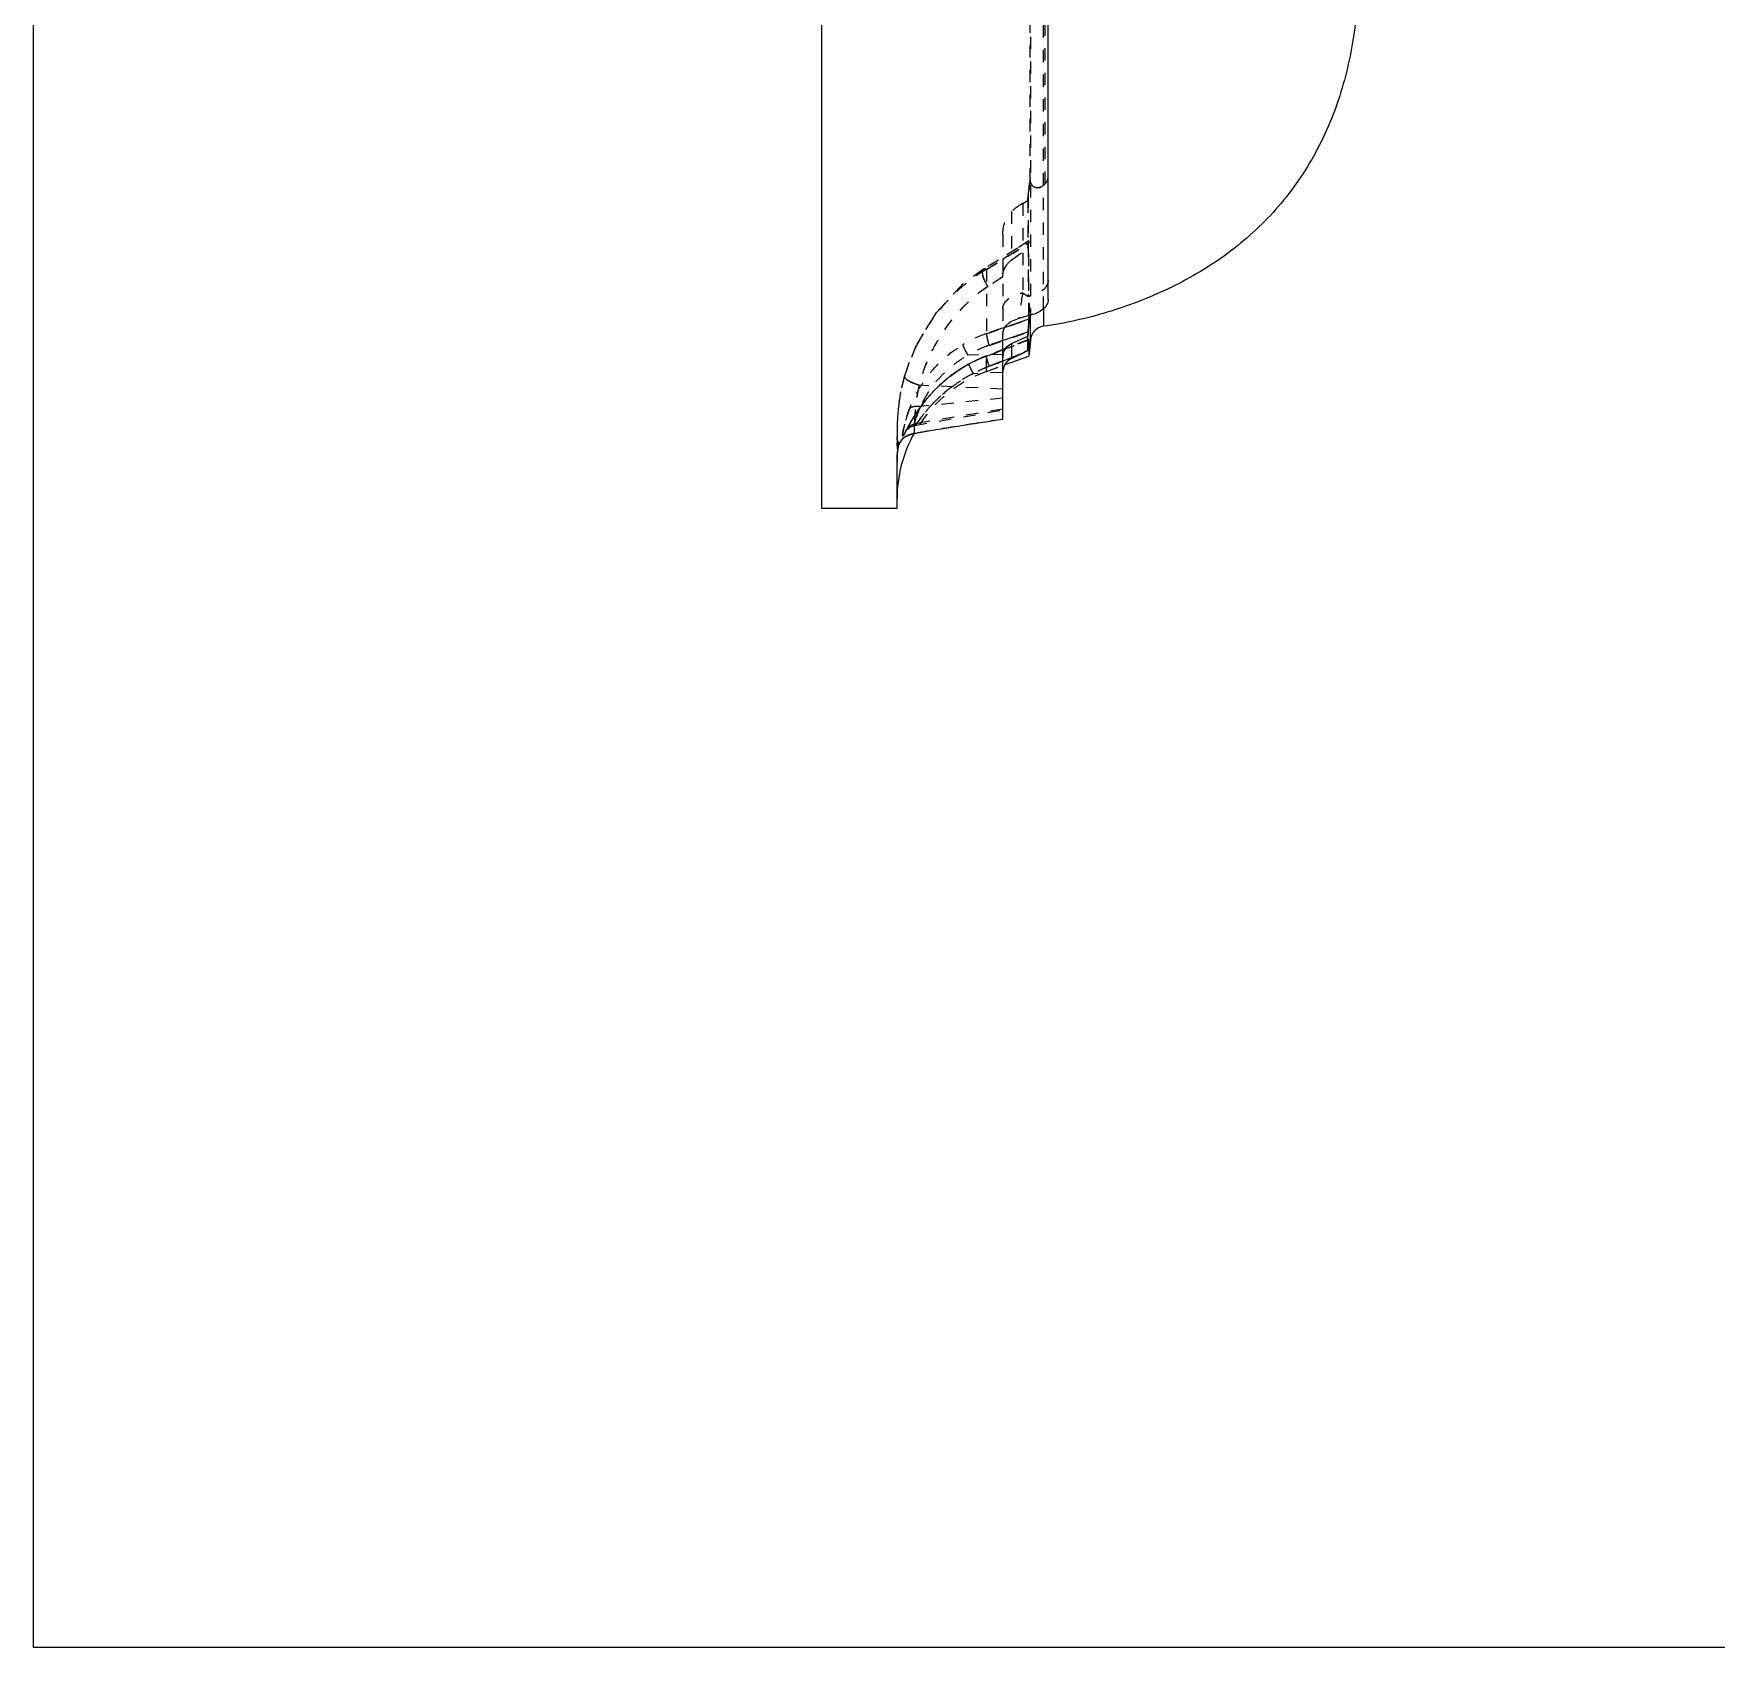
# Model space of a CAD drawing. Header units: millimetres. Extents: x 1540 to 3369, y -3458 to 1222.
# Drawn here: x 2077.8 to 2300.4, y -2114.4 to -1900.9 of the extents above; entities that cross this region are included whole.
import ezdxf

# ---------------------------------------------------------------- set-up
doc = ezdxf.new("R2010")
doc.units = ezdxf.units.MM
doc.header["$LTSCALE"] = 16.335
doc.linetypes.add('HIDDEN', pattern=[0.2, 0.1, -0.1])
doc.layers.get('0').update_dxf_attribs({"linetype": 'CONTINUOUS'})
doc.layers.add('DEFAULT_2', color=8, linetype='HIDDEN')

msp = doc.modelspace()

# ---------------------------------------------------------------- linework, layer by layer
at = {"color": 7, "linetype": 'Continuous'}
for p, q in [((2182.014, -1696.648), (2182.014, -1963.646)), ((2212.014, -1936.063), (2212.014, -1725.905)), ((2207.708, -1939.244), (2206.263, -1939.736)), ((2208.292, -1939.044), (2207.708, -1939.244)), ((2209.473, -1938.641), (2208.292, -1939.044)), ((2209.473, -1938.18), (2209.473, -1938.641)), ((2209.659, -1941.394), (2209.659, -1938.13)), ((2211.378, -1937.296), (2211.378, -1939.587)), ((2206.014, -1951.875), (2206.014, -1940.486)), ((2206.318, -1941.379), (2206.014, -1941.483)), ((2209.361, -1940.341), (2206.318, -1941.379)), ((2207.168, -1941.87), (2209.315, -1940.901)), ((2209.361, -1940.341), (2209.315, -1940.901)), ((2209.315, -1942.794), (2209.315, -1940.901)), ((2209.47, -1941.342), (2209.473, -1941.373)), ((2209.473, -1941.373), (2209.473, -1943.52)), ((2209.659, -1941.394), (2209.534, -1942.813)), ((2206.342, -1944.66), (2209.473, -1943.52)), ((2207.168, -1941.87), (2207.168, -1943.837)), ((2207.168, -1943.837), (2208.147, -1943.361)), ((2192.014, -1963.648), (2192.014, -1957.457)), ((2182.014, -1963.648), (2192.014, -1963.648))]:
    msp.add_line(p, q, dxfattribs=at)
msp.add_lwpolyline([(2077.772, -1567.842), (2740.888, -1567.842), (2740.888, -2114.391), (2077.772, -2114.391)], close=True)
for centre, radius, start, end in [((2221.419, -1983.214), 46.594, 104.56004, 106.57719), ((2211.651, -1941.569), 2, 97.84445, 175), ((2210.014, -1962.479), 18, 151.05662, 180), ((2194.003, -1955.814), 1.839, 142.05717, 151.87344), ((2194.182, -1955.896), 2.036, 157.52982, 160.32106), ((2194.067, -1955.848), 1.912, 151.89098, 157.53807)]:
    msp.add_arc(centre, radius, start, end, dxfattribs=at)
for points, knots in [([(2253.104, -1892.589), (2253.068, -1895.464), (2252.648, -1901.224), (2250.688, -1909.686), (2247.154, -1917.654), (2242.025, -1924.716), (2235.493, -1930.486), (2227.978, -1934.848), (2219.877, -1937.935), (2214.23, -1939.196), (2211.378, -1939.588)], [0, 0, 0, 0, 0.1247289, 0.2496043, 0.3749474, 0.5002566, 0.6252006, 0.7501912, 0.8751226, 1, 1, 1, 1]), ([(2212.014, -1936.063), (2212.014, -1936.283), (2211.887, -1936.757), (2211.382, -1937.35), (2210.63, -1937.822), (2210.031, -1938.032), (2209.706, -1938.117)], [0, 0, 0, 0, 0.2003034, 0.4268654, 0.6938365, 1, 1, 1, 1]), ([(2208.126, -1938.557), (2207.824, -1938.647), (2207.274, -1938.861), (2206.588, -1939.315), (2206.131, -1939.86), (2206.014, -1940.289), (2206.014, -1940.486)], [0, 0, 0, 0, 0.310867, 0.5797851, 0.8052039, 1, 1, 1, 1]), ([(2209.46, -1938.975), (2209.454, -1939.068), (2209.426, -1939.524), (2209.391, -1939.979), (2209.361, -1940.341)], [0, 0, 0, 0, 0.2044431, 1, 1, 1, 1]), ([(2209.473, -1938.641), (2209.473, -1938.661), (2209.471, -1938.772), (2209.465, -1938.883), (2209.46, -1938.975)], [0, 0, 0, 0, 0.1745417, 1, 1, 1, 1]), ([(2209.315, -1942.794), (2209.332, -1942.61), (2209.357, -1942.344), (2209.39, -1942.008), (2209.411, -1941.795), (2209.431, -1941.62), (2209.445, -1941.485), (2209.46, -1941.4), (2209.463, -1941.356), (2209.469, -1941.345)], [0, 0, 0, 0, 0.3804089, 0.5488883, 0.6966881, 0.8193871, 0.9129015, 0.973978, 1, 1, 1, 1]), ([(2206.061, -1943.296), (2206.124, -1942.993), (2206.382, -1942.405), (2206.886, -1941.997), (2207.168, -1941.87)], [0, 0, 0, 0, 0.500531, 1, 1, 1, 1]), ([(2206.553, -1944.29), (2206.378, -1944.476), (2206.097, -1944.914), (2206.014, -1945.427), (2206.014, -1945.678)], [0, 0, 0, 0, 0.5042349, 1, 1, 1, 1]), ([(2194.26, -1953.767), (2196.193, -1953.415), (2200.109, -1952.767), (2204.032, -1952.17), (2206.014, -1951.875)], [0, 0, 0, 0, 0.495083, 1, 1, 1, 1]), ([(2192.798, -1954.423), (2192.774, -1954.444), (2192.686, -1954.525), (2192.606, -1954.614), (2192.552, -1954.683)], [0, 0, 0, 0, 0.2648587, 1, 1, 1, 1]), ([(2194.26, -1953.767), (2194.093, -1953.797), (2193.571, -1953.926), (2193.073, -1954.178), (2192.798, -1954.423)], [0, 0, 0, 0, 0.3163359, 1, 1, 1, 1]), ([(2192.135, -1955.755), (2192.115, -1955.902), (2192.045, -1956.467), (2192.014, -1957.037), (2192.014, -1957.457)], [0, 0, 0, 0, 0.2621426, 1, 1, 1, 1])]:
    msp.add_open_spline(points, degree=3, knots=knots, dxfattribs=at)
for points in [[(2209.315, -1942.794), (2208.926, -1942.983), (2208.537, -1943.172), (2208.147, -1943.361)], [(2207.168, -1943.837), (2206.939, -1943.948), (2206.727, -1944.104), (2206.553, -1944.29)], [(2192.186, -1955.479), (2192.165, -1955.57), (2192.148, -1955.662), (2192.135, -1955.755)], [(2192.265, -1955.21), (2192.233, -1955.298), (2192.207, -1955.388), (2192.186, -1955.479)]]:
    msp.add_open_spline(points, degree=3, dxfattribs=at)
at = {"layer": 'DEFAULT_2', "color": 8, "linetype": 'HIDDEN'}
for p, q in [((2211.607, -1920.753), (2211.604, -1678.233)), ((2209.607, -1680.231), (2209.608, -1920.159)), ((2209.659, -1698.735), (2209.659, -1938.13)), ((2211.378, -1937.296), (2211.378, -1700.9)), ((2209.616, -1920.014), (2209.607, -1920.159)), ((2208.645, -1923.322), (2209.315, -1922.928)), ((2208.645, -1923.322), (2208.645, -1935.159)), ((2209.315, -1922.928), (2209.382, -1922.285)), ((2209.382, -1922.285), (2209.315, -1922.928)), ((2209.315, -1922.928), (2209.315, -1929.264)), ((2209.382, -1922.285), (2209.382, -1935.634)), ((2207.168, -1924.413), (2207.168, -1930.806)), ((2206.014, -1927.427), (2206.014, -1940.486)), ((2207.956, -1929.253), (2205.401, -1930.826)), ((2206.689, -1930.296), (2206.014, -1930.714)), ((2206.805, -1930.224), (2206.689, -1930.296)), ((2209.45, -1928.292), (2207.92, -1929.257)), ((2209.39, -1928.607), (2209.042, -1928.827)), ((2209.473, -1928.555), (2209.39, -1928.607)), ((2209.473, -1938.18), (2209.473, -1928.572)), ((2203.452, -1932.026), (2200.563, -1934.152)), ((2205.437, -1930.821), (2203.453, -1932.042)), ((2203.857, -1932.043), (2203.857, -1940.557)), ((2200.573, -1934.16), (2197.167, -1937.82)), ((2208.645, -1935.148), (2209.382, -1935.634)), ((2208.645, -1935.159), (2209.382, -1935.645)), ((2197.188, -1937.777), (2194.479, -1942.25)), ((2203.857, -1940.565), (2209.473, -1938.649)), ((2209.47, -1941.343), (2203.824, -1943.513)), ((2205.811, -1939.891), (2203.857, -1940.557)), ((2204.194, -1942.111), (2209.361, -1940.349)), ((2206.014, -1941.483), (2204.194, -1942.103)), ((2206.014, -1939.822), (2205.811, -1939.891)), ((2206.263, -1939.736), (2206.014, -1939.822)), ((2208.86, -1941.609), (2209.473, -1941.373)), ((2209.315, -1940.908), (2209.361, -1940.349)), ((2194.505, -1942.181), (2192.989, -1946.154)), ((2206.061, -1943.304), (2201.389, -1943.414)), ((2203.857, -1943.534), (2203.824, -1943.518)), ((2203.857, -1943.529), (2206.014, -1942.702)), ((2203.857, -1945.564), (2203.857, -1943.534)), ((2208.105, -1943.382), (2206.894, -1943.847)), ((2208.156, -1943.362), (2207.168, -1943.842)), ((2208.156, -1943.362), (2208.105, -1943.382)), ((2208.156, -1943.362), (2208.737, -1943.08)), ((2208.737, -1943.08), (2209.159, -1942.875)), ((2209.159, -1942.875), (2209.315, -1942.799)), ((2209.534, -1942.813), (2209.473, -1943.52)), ((2201.503, -1944.617), (2201.483, -1944.602)), ((2206.014, -1945.682), (2202.1, -1945.857)), ((2203.857, -1945.564), (2206.342, -1944.66)), ((2205.573, -1944.354), (2204.194, -1944.884)), ((2206.014, -1944.185), (2205.573, -1944.354)), ((2206.894, -1943.847), (2206.014, -1944.185)), ((2192.989, -1946.154), (2193.037, -1946.069)), ((2192.989, -1946.154), (2192.989, -1946.154)), ((2206.014, -1947.9), (2194.926, -1947.384)), ((2206.014, -1949.088), (2195.129, -1950.194)), ((2194.13, -1952.762), (2194.372, -1952.703)), ((2194.372, -1952.703), (2206.014, -1950.652)), ((2206.014, -1950.539), (2194.616, -1952.45)), ((2192.014, -1954.18), (2192.014, -1957.457)), ((2193.093, -1953.639), (2193.215, -1953.353)), ((2193.189, -1953.399), (2193.154, -1953.46)), ((2193.216, -1953.352), (2193.194, -1953.392)), ((2193.204, -1953.393), (2193.396, -1953.184)), ((2193.479, -1952.855), (2193.208, -1953.364)), ((2193.215, -1953.353), (2193.216, -1953.352)), ((2193.232, -1953.363), (2193.275, -1953.279)), ((2193.374, -1953.203), (2193.702, -1952.954)), ((2193.396, -1953.184), (2193.719, -1952.944)), ((2193.702, -1952.954), (2194.13, -1952.762)), ((2193.719, -1952.944), (2194.134, -1952.761)), ((2194.369, -1953.764), (2194.261, -1953.783)), ((2194.548, -1953.731), (2194.369, -1953.764))]:
    msp.add_line(p, q, dxfattribs=at)
for points in [[(2203.352, -1943.707), (2201.995, -1944.334), (2201.482, -1944.607)], [(2203.824, -1943.513), (2203.276, -1943.734), (2201.923, -1944.367)], [(2201.482, -1944.607), (2200.325, -1945.298), (2198.534, -1946.605), (2196.999, -1948.008), (2195.717, -1949.445), (2194.685, -1950.842), (2193.902, -1952.097), (2193.368, -1953.068)], [(2201.483, -1944.602), (2200.749, -1945.027), (2199.333, -1945.979), (2198.059, -1947.004), (2196.93, -1948.074), (2195.947, -1949.161), (2195.111, -1950.23), (2194.422, -1951.237), (2193.88, -1952.132)], [(2192.989, -1946.154), (2192.493, -1948.247), (2192.14, -1950.87)], [(2192.14, -1950.885), (2192.026, -1953.047), (2192.014, -1954.201)], [(2193.149, -1953.468), (2193.192, -1953.407), (2193.374, -1953.203)], [(2193.154, -1953.462), (2193.15, -1953.469), (2193.203, -1953.395)]]:
    msp.add_lwpolyline(points, dxfattribs=at)
for centre, radius, start, end in [((1960.862, -1534.42), 466.007, 301.4289, 302.24158), ((1990.523, -1581.54), 410.315, 301.81047, 302.1788), ((1744.688, -1284.443), 794.778, 305.584182, 305.774713), ((1758.457, -1303.266), 771.473, 305.565247, 305.761494), ((2214.102, -1949.797), 20.499, 119.98567, 120.91862), ((1929.463, -1484.043), 525.353, 301.48694, 301.7632), ((2328.783, -1955.26), 121.809, 170.49643, 172.11962), ((2329.142, -1955.325), 122.172, 170.49901, 172.11142), ((2008.74, -1963.211), 202.527, 7.11735, 7.82589), ((2006.797, -1963.476), 204.488, 7.12361, 7.82218), ((2221.33, -1982.843), 46.212, 104.56697, 106.60505), ((2209.264, -1956.334), 16.678, 108.91815, 120.89076), ((2208.927, -1955.957), 14.64, 108.86406, 120.9908), ((2208.917, -1955.942), 14.616, 108.85494, 121.00102), ((2210.568, -1961.156), 18.857, 110.84635, 118.73734), ((2208.279, -1943.764), 2.266, 168.29803, 180.03698), ((2299.105, -1950.925), 90.157, 174.4016, 174.82908), ((2210.014, -1962.479), 18, 110, 151.05662), ((2210.228, -1960.605), 16.84, 111.00006, 118.86235), ((2208.036, -1945.688), 2.034, 136.78817, 149.4226), ((2212.801, -1952.009), 20.637, 163.27386, 163.53575), ((2216.365, -1964.939), 25.866, 151.41213, 152.05905), ((2214.006, -1963.656), 23.18, 150.64063, 151.40707), ((2212.87, -1963.017), 21.877, 148.90174, 150.63879), ((2233.837, -1954.332), 39.579, 176.74792, 177.67459), ((2194.831, -1954.384), 1.956, 96.04215, 105.47818), ((2194.119, -1954.232), 2.106, 180.04462, 194.08479), ((2194.157, -1954.222), 2.145, 194.10767, 199.53927), ((2194.005, -1955.83), 1.839, 141.07374, 142.05717), ((2194.025, -1955.846), 1.865, 140.28141, 141.07936), ((2194.702, -1954.183), 1.704, 131.94966, 162.00913), ((2234.424, -1974.343), 46.227, 152.58561, 152.89267), ((2221.043, -1967.413), 31.158, 152.07092, 152.5691), ((2238.19, -1954.499), 43.935, 177.98501, 179.06594), ((2235.956, -1954.424), 41.7, 177.66767, 177.9813), ((2194.485, -1954.988), 2.472, 180.00813, 189.13251), ((2194.507, -1954.983), 2.494, 189.15866, 198.22871), ((2194.229, -1954.196), 2.221, 199.56044, 207.81542)]:
    msp.add_arc(centre, radius, start, end, dxfattribs=at)
for points in [[(2209.382, -1922.285), (2209.46, -1921.528), (2209.538, -1920.771), (2209.616, -1920.014)], [(2209.615, -1920.02), (2209.537, -1920.775), (2209.46, -1921.53), (2209.382, -1922.285)], [(2209.473, -1941.378), (2207.601, -1942.097), (2205.729, -1942.816), (2203.857, -1943.534)], [(2204.194, -1944.88), (2205.512, -1944.374), (2206.83, -1943.868), (2208.147, -1943.361)], [(2206.014, -1942.702), (2206.962, -1942.338), (2207.911, -1941.973), (2208.86, -1941.609)], [(2206.553, -1944.295), (2206.727, -1944.109), (2206.939, -1943.953), (2207.168, -1943.842)], [(2193.576, -1952.897), (2193.69, -1952.794), (2193.819, -1952.706), (2193.956, -1952.636)], [(2193.956, -1952.636), (2194.069, -1952.579), (2194.188, -1952.533), (2194.309, -1952.499)], [(2192.135, -1955.755), (2192.055, -1955.509), (2192.014, -1955.247), (2192.014, -1954.988)]]:
    msp.add_open_spline(points, degree=3, dxfattribs=at)
for points, knots in [([(2209.608, -1920.159), (2209.608, -1920.198), (2209.614, -1920.347), (2209.646, -1920.497), (2209.686, -1920.6)], [0, 0, 0, 0, 0.257798, 1, 1, 1, 1]), ([(2211.607, -1920.753), (2211.463, -1920.92), (2211.106, -1921.208), (2210.516, -1921.298), (2210.084, -1921.129), (2209.816, -1920.885), (2209.644, -1920.55), (2209.608, -1920.295), (2209.608, -1920.166)], [0, 0, 0, 0, 0.2381089, 0.4781901, 0.6014028, 0.7279983, 0.8600245, 1, 1, 1, 1]), ([(2209.686, -1920.6), (2209.759, -1920.79), (2210.013, -1921.131), (2210.614, -1921.305), (2211.183, -1921.137), (2211.485, -1920.895), (2211.607, -1920.753)], [0, 0, 0, 0, 0.2619611, 0.5112936, 0.7579889, 1, 1, 1, 1]), ([(2211.607, -1920.753), (2211.732, -1920.608), (2211.937, -1920.295), (2212.014, -1919.926), (2212.014, -1919.75)], [0, 0, 0, 0, 0.5206846, 1, 1, 1, 1]), ([(2208.645, -1923.322), (2208.51, -1923.401), (2207.99, -1923.725), (2207.5, -1924.101), (2207.168, -1924.413)], [0, 0, 0, 0, 0.2565846, 1, 1, 1, 1]), ([(2206.014, -1927.427), (2206.014, -1926.876), (2206.19, -1925.774), (2206.77, -1924.787), (2207.168, -1924.413)], [0, 0, 0, 0, 0.5017195, 1, 1, 1, 1]), ([(2209.45, -1928.311), (2209.443, -1928.315), (2209.436, -1928.344), (2209.422, -1928.395), (2209.408, -1928.481), (2209.391, -1928.595), (2209.373, -1928.737), (2209.346, -1928.969), (2209.328, -1929.154), (2209.315, -1929.283)], [0, 0, 0, 0, 0.0245856, 0.0799383, 0.1678862, 0.2865062, 0.4329304, 0.6038962, 1, 1, 1, 1]), ([(2209.315, -1929.264), (2209.333, -1929.075), (2209.367, -1928.771), (2209.403, -1928.467), (2209.428, -1928.355)], [0, 0, 0, 0, 0.6232601, 1, 1, 1, 1]), ([(2209.428, -1928.355), (2209.431, -1928.34), (2209.437, -1928.32), (2209.444, -1928.296), (2209.45, -1928.292)], [0, 0, 0, 0, 0.6877755, 1, 1, 1, 1]), ([(2209.45, -1928.292), (2209.455, -1928.289), (2209.468, -1928.324), (2209.466, -1928.362), (2209.473, -1928.453), (2209.473, -1928.517), (2209.473, -1928.555)], [0, 0, 0, 0, 0.061723, 0.2559098, 0.5748161, 1, 1, 1, 1]), ([(2209.473, -1928.572), (2209.473, -1928.534), (2209.473, -1928.471), (2209.466, -1928.381), (2209.468, -1928.343), (2209.455, -1928.308), (2209.45, -1928.311)], [0, 0, 0, 0, 0.4259869, 0.744867, 0.9386344, 1, 1, 1, 1]), ([(2203.857, -1932.059), (2201.277, -1933.548), (2196.704, -1937.702), (2193.913, -1943.173), (2193.041, -1946.068)], [0, 0, 0, 0, 0.4963076, 1, 1, 1, 1]), ([(2204.044, -1934.315), (2203.886, -1934.074), (2203.677, -1933.708), (2203.465, -1933.213), (2203.356, -1932.88), (2203.297, -1932.586), (2203.288, -1932.34), (2203.331, -1932.148), (2203.405, -1932.057), (2203.445, -1932.031)], [0, 0, 0, 0, 0.3469486, 0.5057066, 0.6473918, 0.7681914, 0.8661573, 0.9421418, 1, 1, 1, 1]), ([(2203.452, -1932.042), (2203.409, -1932.069), (2203.331, -1932.162), (2203.288, -1932.356), (2203.297, -1932.602), (2203.356, -1932.897), (2203.465, -1933.23), (2203.677, -1933.724), (2203.886, -1934.09), (2204.044, -1934.331)], [0, 0, 0, 0, 0.0612802, 0.1370069, 0.2346239, 0.3549846, 0.4961506, 0.6543251, 1, 1, 1, 1]), ([(2203.452, -1932.026), (2203.477, -1932.011), (2203.609, -1931.96), (2203.756, -1932), (2203.857, -1932.043)], [0, 0, 0, 0, 0.209707, 1, 1, 1, 1]), ([(2203.857, -1932.059), (2203.818, -1932.042), (2203.691, -1931.997), (2203.534, -1931.992), (2203.453, -1932.042)], [0, 0, 0, 0, 0.3071094, 1, 1, 1, 1]), ([(2206.014, -1933.005), (2206.014, -1932.79), (2206.062, -1932.355), (2206.368, -1931.547), (2206.823, -1931.053), (2207.168, -1930.806)], [0, 0, 0, 0, 0.2515029, 0.5044641, 1, 1, 1, 1]), ([(2207.168, -1930.824), (2206.823, -1931.071), (2206.368, -1931.564), (2206.064, -1932.367), (2206.015, -1932.796), (2206.014, -1933.005)], [0, 0, 0, 0, 0.4988962, 0.7535633, 1, 1, 1, 1]), ([(2204.044, -1934.315), (2201.801, -1935.787), (2197.905, -1939.74), (2195.61, -1944.755), (2194.926, -1947.384)], [0, 0, 0, 0, 0.4968557, 1, 1, 1, 1]), ([(2204.044, -1934.331), (2201.804, -1935.802), (2197.912, -1939.75), (2195.615, -1944.759), (2194.929, -1947.384)], [0, 0, 0, 0, 0.4968637, 1, 1, 1, 1]), ([(2206.014, -1933.027), (2205.686, -1933.243), (2205.026, -1933.667), (2204.372, -1934.1), (2204.044, -1934.315)], [0, 0, 0, 0, 0.4999996, 1, 1, 1, 1]), ([(2206.014, -1933.044), (2205.686, -1933.259), (2205.026, -1933.683), (2204.372, -1934.116), (2204.044, -1934.331)], [0, 0, 0, 0, 0.4999996, 1, 1, 1, 1]), ([(2212.014, -1933.543), (2212.014, -1933.775), (2211.859, -1934.283), (2211.274, -1934.897), (2210.419, -1935.371), (2209.746, -1935.571), (2209.382, -1935.645)], [0, 0, 0, 0, 0.1935694, 0.4195435, 0.6903986, 1, 1, 1, 1]), ([(2212.013, -1933.543), (2212.011, -1933.772), (2211.856, -1934.275), (2211.274, -1934.886), (2210.419, -1935.36), (2209.746, -1935.56), (2209.382, -1935.634)], [0, 0, 0, 0, 0.1911306, 0.4177879, 0.6894622, 1, 1, 1, 1]), ([(2206.014, -1937.25), (2206.014, -1937.017), (2206.168, -1936.51), (2206.753, -1935.896), (2207.608, -1935.421), (2208.281, -1935.222), (2208.645, -1935.148)], [0, 0, 0, 0, 0.1935708, 0.4195452, 0.6903996, 1, 1, 1, 1]), ([(2206.014, -1937.261), (2206.014, -1937.028), (2206.168, -1936.521), (2206.753, -1935.907), (2207.608, -1935.432), (2208.281, -1935.233), (2208.645, -1935.159)], [0, 0, 0, 0, 0.1935694, 0.4195435, 0.6903986, 1, 1, 1, 1]), ([(2209.361, -1940.349), (2209.39, -1939.995), (2209.428, -1939.509), (2209.462, -1938.943), (2209.473, -1938.73), (2209.473, -1938.649)], [0, 0, 0, 0, 0.6254625, 0.8571439, 1, 1, 1, 1]), ([(2203.857, -1940.557), (2203.849, -1940.633), (2203.869, -1940.83), (2203.934, -1941.174), (2204.046, -1941.614), (2204.14, -1941.933), (2204.194, -1942.103)], [0, 0, 0, 0, 0.1440341, 0.3704339, 0.6634894, 1, 1, 1, 1]), ([(2203.857, -1940.565), (2203.849, -1940.641), (2203.869, -1940.838), (2203.934, -1941.182), (2204.046, -1941.622), (2204.14, -1941.941), (2204.194, -1942.111)], [0, 0, 0, 0, 0.1439923, 0.3703785, 0.6634491, 1, 1, 1, 1]), ([(2209.47, -1941.348), (2209.468, -1941.349), (2209.467, -1941.358), (2209.463, -1941.37), (2209.46, -1941.395), (2209.452, -1941.443), (2209.442, -1941.525), (2209.434, -1941.596), (2209.429, -1941.637)], [0, 0, 0, 0, 0.0201065, 0.0705343, 0.1520866, 0.2644596, 0.5772977, 1, 1, 1, 1]), ([(2193.093, -1953.639), (2193.055, -1953.712), (2193.001, -1953.814), (2192.932, -1953.937), (2192.89, -1954.004), (2192.855, -1954.055), (2192.827, -1954.086), (2192.8, -1954.106), (2192.773, -1954.094), (2192.765, -1954.06), (2192.759, -1954.013), (2192.76, -1953.945), (2192.769, -1953.818), (2192.794, -1953.616), (2192.919, -1952.877), (2193.184, -1951.869), (2193.615, -1950.608), (2194.061, -1949.531), (2194.602, -1948.437), (2195.236, -1947.354), (2195.957, -1946.306), (2197.031, -1944.974), (2198.565, -1943.468), (2199.968, -1942.469), (2200.702, -1942.03)], [0, 0, 0, 0, 0.0159897, 0.0222607, 0.0273645, 0.0312932, 0.0340615, 0.035784, 0.0370378, 0.0389719, 0.0420864, 0.0464551, 0.0520497, 0.066715, 0.0856658, 0.1972322, 0.2676671, 0.3434163, 0.4225693, 0.5036516, 0.5858223, 0.6685773, 0.8344373, 1, 1, 1, 1]), ([(2194.373, -1952.704), (2194.367, -1952.705), (2194.351, -1952.703), (2194.337, -1952.682), (2194.331, -1952.65), (2194.329, -1952.583), (2194.343, -1952.469), (2194.374, -1952.3), (2194.423, -1952.09), (2194.492, -1951.843), (2194.583, -1951.562), (2194.693, -1951.255), (2194.817, -1950.923), (2195.012, -1950.452), (2195.29, -1949.839), (2195.688, -1949.098), (2196.136, -1948.351), (2196.636, -1947.612), (2197.379, -1946.659), (2198.424, -1945.549), (2199.825, -1944.368), (2200.857, -1943.71), (2201.389, -1943.414)], [0, 0, 0, 0, 0.0016264, 0.0033932, 0.0059832, 0.0096386, 0.0201124, 0.0344884, 0.0524267, 0.0737839, 0.0984025, 0.1257841, 0.1552192, 0.1863929, 0.2527033, 0.3229028, 0.395575, 0.4696974, 0.5447951, 0.6963349, 0.8483166, 1, 1, 1, 1]), ([(2200.702, -1942.022), (2200.716, -1942.091), (2200.788, -1942.265), (2200.931, -1942.572), (2201.139, -1942.966), (2201.301, -1943.253), (2201.389, -1943.407)], [0, 0, 0, 0, 0.1367177, 0.3612128, 0.6569699, 1, 1, 1, 1]), ([(2200.702, -1942.03), (2200.717, -1942.099), (2200.788, -1942.273), (2200.931, -1942.579), (2201.139, -1942.974), (2201.301, -1943.261), (2201.389, -1943.414)], [0, 0, 0, 0, 0.1366759, 0.3611581, 0.6569304, 1, 1, 1, 1]), ([(2203.825, -1943.514), (2203.814, -1943.518), (2203.808, -1943.565), (2203.817, -1943.637), (2203.841, -1943.762), (2203.883, -1943.923), (2203.94, -1944.122), (2204.043, -1944.446), (2204.13, -1944.702), (2204.194, -1944.88)], [0, 0, 0, 0, 0.0244719, 0.0792699, 0.166678, 0.2849092, 0.4314138, 0.6030097, 1, 1, 1, 1]), ([(2203.825, -1943.518), (2203.814, -1943.523), (2203.808, -1943.57), (2203.817, -1943.641), (2203.841, -1943.767), (2203.883, -1943.927), (2203.941, -1944.127), (2204.043, -1944.451), (2204.13, -1944.706), (2204.194, -1944.884)], [0, 0, 0, 0, 0.0244615, 0.0792538, 0.1666573, 0.2848855, 0.431389, 0.6029872, 1, 1, 1, 1]), ([(2209.429, -1941.637), (2209.425, -1941.671), (2209.408, -1941.836), (2209.391, -1942), (2209.378, -1942.13)], [0, 0, 0, 0, 0.2121384, 1, 1, 1, 1]), ([(2201.501, -1944.622), (2200.474, -1945.185), (2198.533, -1946.493), (2196.46, -1948.513), (2195.08, -1950.259), (2194.239, -1951.522), (2193.597, -1952.648), (2193.245, -1953.343), (2193.093, -1953.639)], [0, 0, 0, 0, 0.280639, 0.5571014, 0.6897311, 0.813317, 0.9203871, 1, 1, 1, 1]), ([(2194.616, -1952.45), (2194.778, -1952.235), (2195.036, -1951.874), (2195.421, -1951.364), (2195.787, -1950.918), (2196.181, -1950.444), (2196.765, -1949.799), (2197.566, -1949.013), (2198.59, -1948.102), (2200.07, -1946.988), (2201.27, -1946.268), (2202.101, -1945.853)], [0, 0, 0, 0, 0.0800513, 0.1322427, 0.1901079, 0.2516066, 0.3157108, 0.4489811, 0.5854617, 0.7233833, 1, 1, 1, 1]), ([(2202.1, -1945.857), (2201.385, -1946.215), (2200.004, -1947.021), (2198.422, -1948.231), (2197.274, -1949.3), (2196.474, -1950.104), (2195.785, -1950.914), (2195.361, -1951.448), (2195.168, -1951.705)], [0, 0, 0, 0, 0.262097, 0.5229563, 0.6514414, 0.7765399, 0.8945938, 1, 1, 1, 1]), ([(2201.482, -1944.607), (2201.48, -1944.609), (2201.481, -1944.62), (2201.486, -1944.637), (2201.497, -1944.668), (2201.522, -1944.727), (2201.568, -1944.828), (2201.64, -1944.976), (2201.732, -1945.158), (2201.886, -1945.457), (2202.011, -1945.693), (2202.1, -1945.857)], [0, 0, 0, 0, 0.0059073, 0.0197621, 0.0421124, 0.0730145, 0.1600297, 0.2785906, 0.4259653, 0.5989156, 1, 1, 1, 1]), ([(2201.483, -1944.602), (2201.481, -1944.603), (2201.482, -1944.615), (2201.487, -1944.632), (2201.498, -1944.663), (2201.523, -1944.722), (2201.569, -1944.823), (2201.641, -1944.971), (2201.733, -1945.153), (2201.887, -1945.452), (2202.012, -1945.688), (2202.101, -1945.853)], [0, 0, 0, 0, 0.0059111, 0.0197638, 0.0421115, 0.0730116, 0.1600251, 0.2785871, 0.4259649, 0.5989186, 1, 1, 1, 1]), ([(2193.041, -1946.068), (2192.604, -1947.518), (2192.105, -1950.234), (2192.014, -1952.975), (2192.014, -1954.201)], [0, 0, 0, 0, 0.5527258, 1, 1, 1, 1]), ([(2193.01, -1946.16), (2192.587, -1947.59), (2192.103, -1950.268), (2192.014, -1952.971), (2192.014, -1954.18)], [0, 0, 0, 0, 0.5522599, 1, 1, 1, 1]), ([(2194.926, -1947.384), (2194.647, -1947.297), (2194.251, -1947.153), (2193.768, -1946.928), (2193.476, -1946.764), (2193.245, -1946.603), (2193.082, -1946.448), (2192.986, -1946.3), (2192.977, -1946.195), (2192.989, -1946.154)], [0, 0, 0, 0, 0.3650474, 0.5258252, 0.6662997, 0.7836359, 0.8765004, 0.9461404, 1, 1, 1, 1]), ([(2192.993, -1946.152), (2192.981, -1946.194), (2192.99, -1946.299), (2193.086, -1946.446), (2193.249, -1946.601), (2193.479, -1946.763), (2193.771, -1946.927), (2194.254, -1947.153), (2194.651, -1947.297), (2194.929, -1947.384)], [0, 0, 0, 0, 0.0538434, 0.1234801, 0.2163482, 0.3336911, 0.4741725, 0.6349553, 1, 1, 1, 1]), ([(2194.926, -1947.384), (2194.806, -1947.945), (2194.431, -1950.055), (2194.287, -1952.2), (2194.26, -1953.767)], [0, 0, 0, 0, 0.2679469, 1, 1, 1, 1]), ([(2194.929, -1947.384), (2194.843, -1947.788), (2194.55, -1949.342), (2194.388, -1950.92), (2194.322, -1952.087)], [0, 0, 0, 0, 0.2607298, 1, 1, 1, 1]), ([(2193.659, -1950.519), (2193.779, -1950.341), (2194.146, -1950.178), (2194.66, -1950.139), (2194.968, -1950.167), (2195.129, -1950.194)], [0, 0, 0, 0, 0.4115529, 0.6866806, 1, 1, 1, 1]), ([(2195.129, -1950.194), (2194.994, -1950.519), (2194.786, -1950.98), (2194.567, -1951.577), (2194.455, -1951.95), (2194.389, -1952.221), (2194.353, -1952.403), (2194.336, -1952.51), (2194.327, -1952.595), (2194.329, -1952.654), (2194.339, -1952.698), (2194.363, -1952.705), (2194.371, -1952.703)], [0, 0, 0, 0, 0.3958896, 0.5676611, 0.7137108, 0.8325434, 0.8812616, 0.9220237, 0.953979, 0.9764419, 0.9901243, 1, 1, 1, 1]), ([(2193.015, -1952.54), (2192.973, -1952.707), (2192.903, -1953.013), (2192.822, -1953.431), (2192.773, -1953.749), (2192.755, -1953.959), (2192.761, -1954.057), (2192.776, -1954.105), (2192.818, -1954.098), (2192.849, -1954.058), (2192.895, -1953.998), (2192.947, -1953.908), (2193.012, -1953.791), (2193.057, -1953.704), (2193.082, -1953.656)], [0, 0, 0, 0, 0.2410279, 0.4413316, 0.5960985, 0.6980864, 0.7274424, 0.7435395, 0.7557095, 0.777964, 0.81328, 0.8620908, 0.9243787, 1, 1, 1, 1]), ([(2193.659, -1950.519), (2193.59, -1950.698), (2193.346, -1951.362), (2193.14, -1952.04), (2193.015, -1952.54)], [0, 0, 0, 0, 0.2719996, 1, 1, 1, 1]), ([(2193.208, -1953.364), (2193.344, -1953.115), (2193.756, -1952.673), (2194.325, -1952.481), (2194.616, -1952.45)], [0, 0, 0, 0, 0.4928001, 1, 1, 1, 1]), ([(2194.372, -1952.703), (2194.386, -1952.701), (2194.42, -1952.678), (2194.504, -1952.595), (2194.567, -1952.512), (2194.616, -1952.45)], [0, 0, 0, 0, 0.1267907, 0.3304591, 1, 1, 1, 1]), ([(2194.625, -1952.439), (2194.575, -1952.504), (2194.509, -1952.591), (2194.424, -1952.677), (2194.388, -1952.701), (2194.373, -1952.704)], [0, 0, 0, 0, 0.6703016, 0.8744766, 1, 1, 1, 1]), ([(2206.014, -1951.89), (2204.081, -1952.178), (2200.254, -1952.761), (2196.434, -1953.39), (2194.548, -1953.731)], [0, 0, 0, 0, 0.5047061, 1, 1, 1, 1]), ([(2195.168, -1951.705), (2195.115, -1951.777), (2194.932, -1952.02), (2194.754, -1952.267), (2194.625, -1952.439)], [0, 0, 0, 0, 0.2950104, 1, 1, 1, 1]), ([(2192.265, -1955.21), (2192.224, -1955.133), (2192.08, -1954.819), (2192.014, -1954.47), (2192.014, -1954.213)], [0, 0, 0, 0, 0.2540621, 1, 1, 1, 1]), ([(2192.264, -1955.232), (2192.275, -1955.201), (2192.324, -1955.072), (2192.388, -1954.948), (2192.443, -1954.858)], [0, 0, 0, 0, 0.2403753, 1, 1, 1, 1]), ([(2192.591, -1954.654), (2192.645, -1954.588), (2192.935, -1954.284), (2193.316, -1954.072), (2193.629, -1953.955)], [0, 0, 0, 0, 0.2034496, 1, 1, 1, 1]), ([(2193.082, -1953.656), (2193.093, -1953.634), (2193.143, -1953.536), (2193.193, -1953.439), (2193.232, -1953.363)], [0, 0, 0, 0, 0.2299603, 1, 1, 1, 1]), ([(2193.629, -1953.955), (2193.676, -1953.938), (2193.882, -1953.866), (2194.095, -1953.813), (2194.261, -1953.783)], [0, 0, 0, 0, 0.2308258, 1, 1, 1, 1]), ([(2192.014, -1957.481), (2192.014, -1957.344), (2192.024, -1956.77), (2192.077, -1956.197), (2192.138, -1955.763)], [0, 0, 0, 0, 0.2381297, 1, 1, 1, 1]), ([(2192.138, -1955.763), (2192.144, -1955.719), (2192.173, -1955.54), (2192.218, -1955.362), (2192.264, -1955.232)], [0, 0, 0, 0, 0.2437154, 1, 1, 1, 1])]:
    msp.add_open_spline(points, degree=3, knots=knots, dxfattribs=at)

doc.saveas('drawing.dxf')
